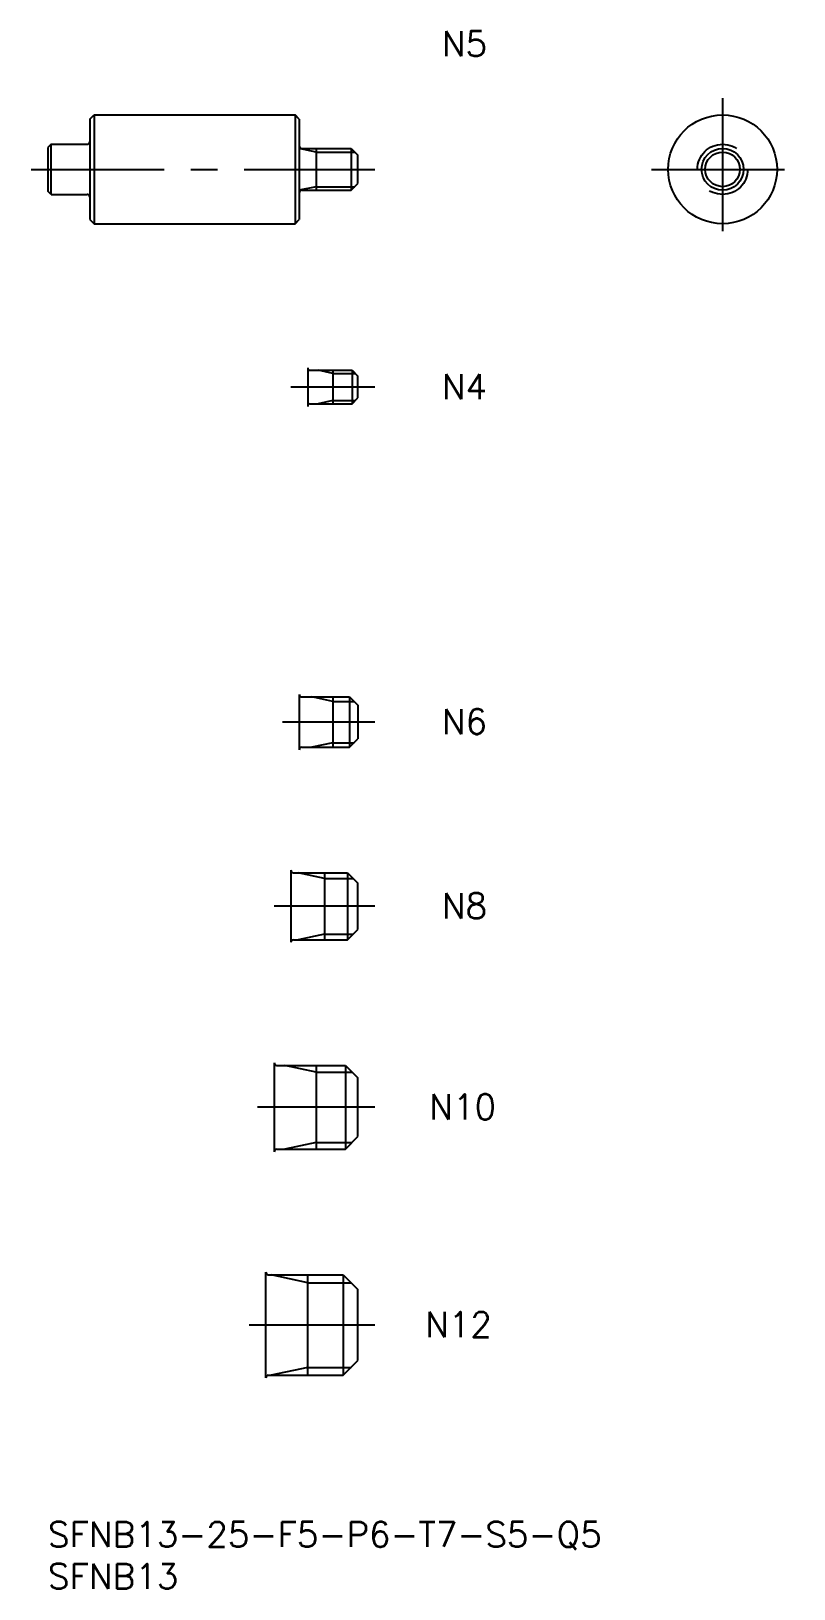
# Model space of a CAD drawing. Extents: x -2 to 89, y -8 to 178.
import ezdxf

# ---------------------------------------------------------------- set-up
doc = ezdxf.new("R2010")
doc.units = 0
doc.header["$LTSCALE"] = 0.5
doc.linetypes.add('CENTER', pattern=[50.8, 31.75, -6.35, 6.35, -6.35])
doc.linetypes.add('DASHED', pattern=[19.05, 12.7, -6.35])
for name, color, linetype in [('MSM_CENTER', 1, 'CENTER'), ('MSM_CONTINUOUS', 7, 'CONTINUOUS'), ('MSM_DASHED', 4, 'DASHED'), ('MSM_NARROW', 5, 'CONTINUOUS'), ('MSM_PART_NUMBER', 7, 'CONTINUOUS')]:
    doc.layers.add(name, color=color, linetype=linetype)
doc.styles.get("Standard").update_dxf_attribs({"font": 'txt.shx', "height": 1, "bigfont": 'bigfont.shx'})

# ---------------------------------------------------------------- blocks, each defined once
blk = doc.blocks.new('*U16')
at = {"layer": 'MSM_PART_NUMBER'}
blk.add_text('SFNB13-25-F5-P6-T7-S5-Q5', height=3, dxfattribs=at).set_placement((0, -3))
blk = doc.blocks.new('*U17')
at = {"layer": 'MSM_PART_NUMBER'}
blk.add_text('SFNB13', height=3, dxfattribs=at).set_placement((0, -8))
blk = doc.blocks.new('*U18')
at = {"layer": 'MSM_PART_NUMBER'}
blk.add_text('N5', height=3, rotation=360, dxfattribs=at).set_placement((47, 175))
blk = doc.blocks.new('*U19')
at = {"layer": 'MSM_PART_NUMBER'}
blk.add_text('N12', height=3, dxfattribs=at).set_placement((45, 22.06))
blk = doc.blocks.new('*U20')
at = {"layer": 'MSM_PART_NUMBER'}
blk.add_text('N10', height=3, dxfattribs=at).set_placement((45.5, 48.06))
blk = doc.blocks.new('*U21')
at = {"layer": 'MSM_PART_NUMBER'}
blk.add_text('N8', height=3, dxfattribs=at).set_placement((47, 72.06))
blk = doc.blocks.new('*U22')
at = {"layer": 'MSM_PART_NUMBER'}
blk.add_text('N6', height=3, dxfattribs=at).set_placement((47, 94.06))
blk = doc.blocks.new('*U23')
at = {"layer": 'MSM_PART_NUMBER'}
blk.add_text('N4', height=3, dxfattribs=at).set_placement((47, 134.06))

msp = doc.modelspace()

# ---------------------------------------------------------------- linework, layer by layer
at = {"layer": 'MSM_CENTER'}
for p, q in [((80.51, 170), (80.51, 153)), ((-2, 161.5), (39, 161.5)), ((72.01, 161.5), (89.01, 161.5)), ((39, 135.5), (29, 135.5)), ((39, 95.5), (28, 95.5)), ((39, 73.5), (27, 73.5)), ((39, 49.5), (25, 49.5)), ((39, 23.5), (24, 23.5))]:
    msp.add_line(p, q, dxfattribs=at)
at = {"layer": 'MSM_CONTINUOUS'}
for p, q in [((5, 167.5), (5.5, 168)), ((5, 167.5), (5, 155.5)), ((5.5, 168), (5.5, 155)), ((5.5, 168), (29.5, 168)), ((29.5, 168), (29.5, 155)), ((30, 167.5), (29.5, 168)), ((30, 167.5), (30, 155.5)), ((0.4, 164.5), (0, 164.1)), ((0, 164.1), (0, 158.9)), ((0.4, 164.5), (4.7, 164.5)), ((0.4, 158.5), (0.4, 164.5)), ((30.3, 164), (36.2, 164)), ((32, 164), (32, 159)), ((36.2, 164), (37, 163.2)), ((36.2, 164), (36.2, 159)), ((37, 159.8), (37, 163.2)), ((0.4, 158.5), (0, 158.9)), ((0.4, 158.5), (4.7, 158.5)), ((30.3, 159), (36.2, 159)), ((36.2, 159), (37, 159.8)), ((5, 155.5), (5.5, 155)), ((5.5, 155), (29.5, 155)), ((29.5, 155), (30, 155.5)), ((31, 137.8), (31, 133.2)), ((31.3, 137.5), (36.3, 137.5)), ((34, 137.5), (34, 133.5)), ((36.3, 137.5), (37, 136.8)), ((36.3, 137.5), (36.3, 133.5)), ((37, 134.2), (37, 136.8)), ((36.3, 133.5), (37, 134.2)), ((31.3, 133.5), (36.3, 133.5)), ((30, 98.8), (30, 92.2)), ((30.3, 98.5), (36, 98.5)), ((34, 98.5), (34, 92.5)), ((36, 98.5), (37, 97.5)), ((36, 98.5), (36, 92.5)), ((37, 97.5), (37, 93.5)), ((36, 92.5), (37, 93.5)), ((30.3, 92.5), (36, 92.5)), ((29, 77.8), (29, 69.2)), ((29.3, 77.5), (35.75, 77.5)), ((33, 77.5), (33, 69.5)), ((35.75, 77.5), (37, 76.25)), ((35.75, 77.5), (35.75, 69.5)), ((37, 70.75), (37, 76.25)), ((35.75, 69.5), (37, 70.75)), ((29.3, 69.5), (35.75, 69.5)), ((27, 54.8), (27, 44.2)), ((27.3, 54.5), (35.5, 54.5)), ((32, 54.5), (32, 44.5)), ((35.5, 54.5), (37, 53)), ((35.5, 54.5), (35.5, 44.5)), ((37, 46), (37, 53)), ((35.5, 44.5), (37, 46)), ((27.3, 44.5), (35.5, 44.5)), ((26, 17.2), (26, 29.8)), ((26.3, 29.5), (35.25, 29.5)), ((31, 17.5), (31, 29.5)), ((35.25, 29.5), (37, 27.75)), ((35.25, 29.5), (35.25, 17.5)), ((37, 19.25), (37, 27.75)), ((35.25, 17.5), (37, 19.25)), ((26.3, 17.5), (35.25, 17.5))]:
    msp.add_line(p, q, dxfattribs=at)
for radius in [6.5, 2.5]:
    msp.add_circle((80.51, 161.5), radius, dxfattribs=at)
for centre, start, end in [((4.7, 164.8), 270, 0), ((30.3, 164.3), 180, 270), ((4.7, 158.2), 0, 90), ((30.3, 158.7), 90, 180), ((31.3, 137.8), 180, 270), ((31.3, 133.2), 90, 180), ((30.3, 98.8), 180, 270), ((30.3, 92.2), 90, 180), ((29.3, 77.8), 180, 270), ((29.3, 69.2), 90, 180), ((27.3, 54.8), 180, 270), ((27.3, 44.2), 90, 180), ((26.3, 29.8), 180, 270), ((26.3, 17.2), 90, 180)]:
    msp.add_arc(centre, 0.3, start, end, dxfattribs=at)
at = {"layer": 'MSM_DASHED'}
msp.add_circle((80.51, 161.5), 3, dxfattribs=at)
at = {"layer": 'MSM_NARROW'}
for p, q in [((32, 163.57), (30, 164)), ((32, 163.57), (36.63, 163.57)), ((32, 159.43), (30, 159)), ((32, 159.43), (36.63, 159.43)), ((34, 137.12), (32.25, 137.5)), ((34, 137.12), (36.68, 137.12)), ((34, 133.88), (32.25, 133.5)), ((34, 133.88), (36.68, 133.88)), ((34, 97.96), (31.5, 98.5)), ((34, 97.96), (36.54, 97.96)), ((34, 93.04), (31.5, 92.5)), ((34, 93.04), (36.54, 93.04)), ((33, 76.82), (29.87, 77.5)), ((33, 76.82), (36.43, 76.82)), ((33, 70.18), (29.87, 69.5)), ((33, 70.18), (36.43, 70.18)), ((32, 53.69), (28.25, 54.5)), ((32, 53.69), (36.31, 53.69)), ((32, 45.31), (28.25, 44.5)), ((32, 45.31), (36.31, 45.31)), ((31, 28.55), (26.62, 29.5)), ((31, 28.55), (36.2, 28.55)), ((31, 18.45), (26.62, 17.5)), ((31, 18.45), (36.2, 18.45))]:
    msp.add_line(p, q, dxfattribs=at)
msp.add_circle((80.51, 161.5), 2.07, dxfattribs=at)

# ---------------------------------------------------------------- block references
at = {"layer": 'MSM_CONTINUOUS'}
for name in ['*U18', '*U23', '*U22', '*U21', '*U20', '*U19', '*U16', '*U17']:
    msp.add_blockref(name, (0, 0), dxfattribs=at)

doc.saveas('drawing.dxf')
